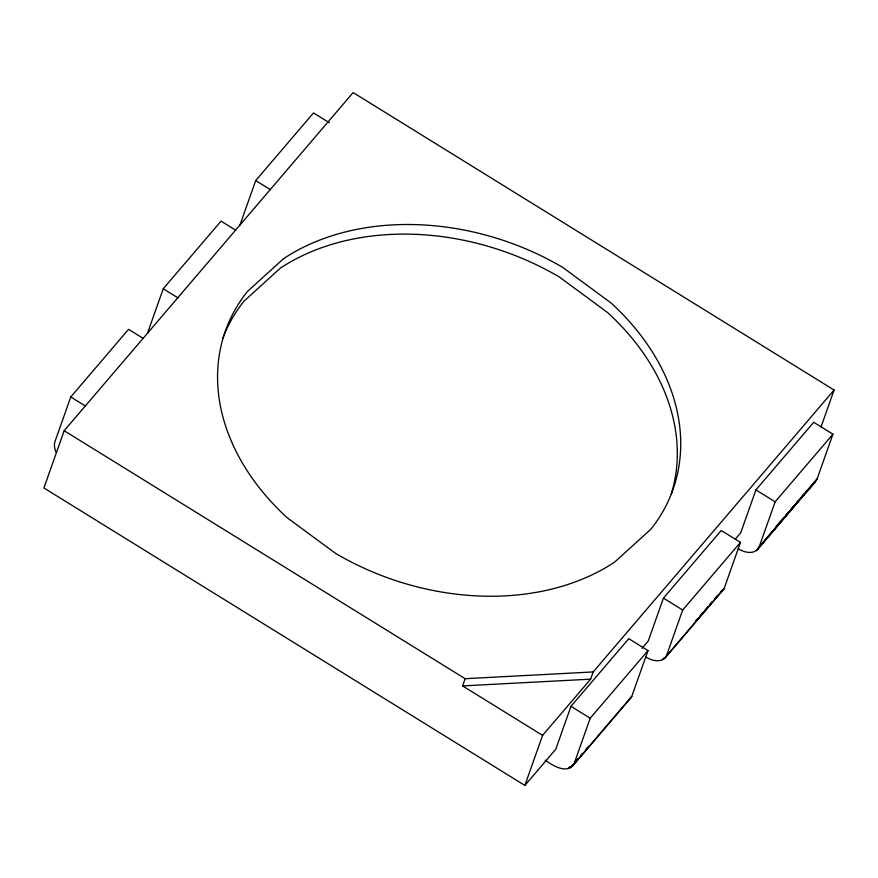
<?xml version="1.0" encoding="UTF-8"?>
<svg xmlns="http://www.w3.org/2000/svg" width="878" height="878" viewBox="0 0 878 878"><rect width="100%" height="100%" fill="white"/><g stroke="black" fill="none" stroke-linecap="round" stroke-linejoin="round"><path stroke-width="1.32" d="M143.279 338.436L128.561 329.338L70.778 396.966L55.007 441.48A20.863 13.225 40.5 0 0 56.082 452.225M821.029 426.927L834.1 390.03L353.143 92.574L64.182 430.714L43.9 487.97L524.857 785.426L555.763 749.263L570.974 706.318L628.769 638.69L647.997 650.587L631.765 696.452L629.263 699.448M147.482 333.278L163.242 288.763L221.036 221.135L235.743 230.234M239.946 225.075L255.707 180.561L313.501 112.933L329.349 122.733M524.857 785.426L542.582 735.38L462.596 685.916L465.153 678.694L593.188 671.933L834.1 390.03M542.582 735.38L590.631 679.155L593.188 671.933M647.997 650.587L590.214 718.215L573.971 764.079C567.023 774.605 552.427 765.451 545.205 760.183M720.267 592.123L724.13 588.534L740.472 542.385L721.233 530.488L663.439 598.116L648.227 641.061L642.005 648.337M740.472 542.385L682.678 610.012L666.336 656.162C661.946 663.318 651.695 660.838 645.824 657.018M738.178 548.739C743.754 552.196 752.226 554.666 757.56 549.507L817.056 479.015L832.937 434.182L813.697 422.285L755.903 489.913L740.703 532.858L735.369 539.092M757.56 549.507L759.272 546.643L775.142 501.81L832.937 434.182M568.296 768.535L570.074 766.45M776.174 526.504L784.175 517.142M785.953 515.057L788.62 511.94M791.287 508.812L793.953 505.695M796.62 502.567L798.398 500.493M801.954 496.333L803.732 494.248M569.987 767.932L572.654 764.815M575.32 761.687L577.987 758.57M580.654 755.453L582.432 753.368M585.988 749.208L587.766 747.123M662.484 659.751L664.262 657.666M695.376 621.251L698.043 618.134M699.821 616.049L703.377 611.889M705.155 609.804L707.822 606.687M709.6 604.602L712.267 601.485M714.933 598.357L717.6 595.24M759.272 546.643L817.056 479.015M756.309 550.616L790.101 511.073M791.879 508.999L795.435 504.839M797.213 502.754L815.355 481.879M571.468 767.076L631.765 696.452M663.966 658.884L724.13 588.534M758.548 548.179L816.342 480.551M572.719 765.967L631.501 697.011M665.206 657.787L723.988 588.82M812.622 483.844L814.104 482.988M462.596 685.916L590.631 679.155M255.707 180.561L270.424 189.659M755.903 489.913L775.142 501.81M163.242 288.763L177.949 297.861M663.439 598.116L682.678 610.012M70.778 396.966L85.484 406.064M570.974 706.318L590.214 718.215M64.182 430.714L465.153 678.694M222.749 338.491A237.422 178.366 19.5 0 1 243.952 301.187L280.236 268.229A237.422 178.366 19.5 0 1 559.374 277.031L607.73 312.645A237.422 178.366 19.5 0 1 671.275 493.963M283.638 258.615L247.355 291.573A237.422 178.366 19.5 0 0 287.139 517.713L335.495 553.327A237.422 178.366 19.5 0 0 614.633 562.118L650.927 529.171A237.422 178.366 19.5 0 0 611.132 303.031L562.776 267.417A237.422 178.366 19.5 0 0 283.638 258.615"/></g></svg>
